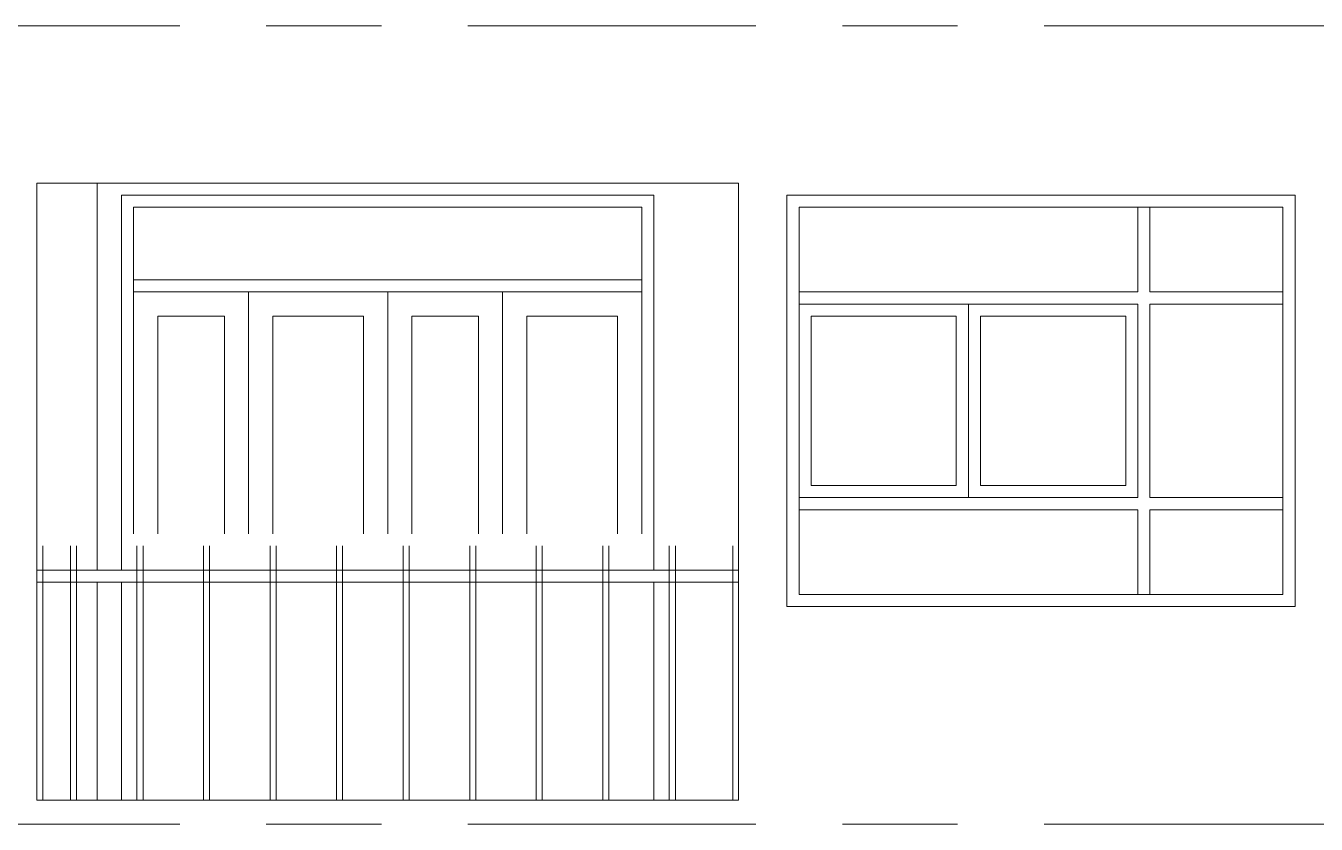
# Model space of a CAD drawing. Header units: millimetres. Extents: x -99196 to 15601, y -9661 to 93550.
# Drawn here: x -16746 to -11413, y 18600 to 21900 of the extents above; entities that cross this region are included whole.
import ezdxf

# ---------------------------------------------------------------- set-up
doc = ezdxf.new("R2010")
doc.units = ezdxf.units.MM
doc.linetypes.add('Centre', pattern=[31.75, 6.35, -4.7625, 15.875, -4.7625])
for name, color, linetype, lineweight in [('CUA', 31, 'Continuous', 9), ('NET THAY 1', 41, 'Continuous', 5), ('NET THAY 2', 55, 'Continuous', 5), ('NET-THAY', 2, 'Continuous', 9), ('TRUC', 225, 'Continuous', 5)]:
    doc.layers.add(name, color=color, linetype=linetype, lineweight=lineweight)

# ---------------------------------------------------------------- blocks, each defined once
blk = doc.blocks.new('CUA LO GIA - DB6-1834141-MẶT ĐỨNG 14-1')
at = {"layer": 'CUA'}
for p, q in [((-16350.5, 19800), (-16350.5, 21200)), ((-14150.5, 21200), (-16350.5, 21200)), ((-14150.5, 21200), (-14150.5, 19800)), ((-16300.5, 21150), (-16300.5, 19800)), ((-16300.5, 21150), (-14200.5, 21150)), ((-14200.5, 19800), (-14200.5, 21150)), ((-14200.5, 20850), (-16300.5, 20850)), ((-16300.5, 20850), (-16300.5, 20800)), ((-16300.5, 20800), (-14200.5, 20800)), ((-15825.5, 20800), (-16300.5, 20800)), ((-16300.5, 20800), (-16300.5, 19800)), ((-15825.5, 19800), (-15825.5, 20800)), ((-15250.5, 19800), (-15250.5, 20800)), ((-15250.5, 20800), (-15250.5, 19800)), ((-14775.5, 20800), (-14775.5, 19800)), ((-14200.5, 20800), (-14775.5, 20800)), ((-14200.5, 20800), (-14200.5, 20850)), ((-14200.5, 19800), (-14200.5, 20800)), ((-16200.5, 19800), (-16200.5, 20700)), ((-16200.5, 20700), (-15925.5, 20700)), ((-15925.5, 20700), (-15925.5, 19800)), ((-15725.5, 20700), (-15350.5, 20700)), ((-15725.5, 19800), (-15725.5, 20700)), ((-15350.5, 20700), (-15350.5, 19800)), ((-15150.5, 19800), (-15150.5, 20700)), ((-15150.5, 20700), (-14875.5, 20700)), ((-14875.5, 20700), (-14875.5, 19800)), ((-14675.5, 20700), (-14300.5, 20700)), ((-14675.5, 19800), (-14675.5, 20700)), ((-14300.5, 20700), (-14300.5, 19800))]:
    blk.add_line(p, q, dxfattribs=at)
blk = doc.blocks.new('X-PHONG NGU 2 - X-PHONG NGU 2_Recovery_-V116-MẶT ĐỨNG 14-1')
at = {"layer": 'CUA'}
for p, q in [((-13550.5, 21150), (-13550.5, 19550)), ((-13550.5, 21150), (-11550.5, 21150)), ((-12100.5, 21150), (-12150.5, 21150)), ((-12150.5, 20800), (-12150.5, 21150)), ((-12100.5, 21150), (-12100.5, 20800)), ((-11550.5, 19550), (-11550.5, 21150)), ((-12150.5, 20800), (-13550.5, 20800)), ((-13550.5, 20800), (-13550.5, 20750)), ((-11550.5, 20800), (-12100.5, 20800)), ((-11550.5, 20800), (-11550.5, 20750)), ((-12850.5, 20750), (-13550.5, 20750)), ((-13550.5, 19950), (-13550.5, 20750)), ((-13550.5, 20750), (-12150.5, 20750)), ((-12850.5, 20750), (-12850.5, 19950)), ((-12150.5, 19950), (-12150.5, 20750)), ((-12100.5, 20750), (-12100.5, 19950)), ((-12100.5, 20750), (-11550.5, 20750)), ((-13500.5, 20700), (-13500.5, 20000)), ((-13500.5, 20700), (-12900.5, 20700)), ((-12900.5, 20000), (-12900.5, 20700)), ((-12800.5, 20700), (-12200.5, 20700)), ((-12800.5, 20700), (-12800.5, 20000)), ((-12200.5, 20000), (-12200.5, 20700)), ((-13500.5, 20000), (-12900.5, 20000)), ((-12800.5, 20000), (-12200.5, 20000)), ((-12850.5, 19950), (-13550.5, 19950)), ((-13550.5, 19950), (-12150.5, 19950)), ((-13550.5, 19900), (-13550.5, 19950)), ((-12100.5, 19950), (-11550.5, 19950)), ((-11550.5, 19950), (-11550.5, 19900)), ((-12150.5, 19900), (-13550.5, 19900)), ((-12150.5, 19550), (-12150.5, 19900)), ((-12100.5, 19900), (-12100.5, 19550)), ((-11550.5, 19900), (-12100.5, 19900)), ((-13550.5, 19550), (-11550.5, 19550)), ((-12100.5, 19550), (-12150.5, 19550))]:
    blk.add_line(p, q, dxfattribs=at)
blk = doc.blocks.new('Railing - 25mm-V113-MẶT ĐỨNG 14-1')
at = {"layer": 'NET THAY 2'}
for p, q in [((-1864.4, 18700), (-1864.4, 19750)), ((-1839.4, 18700), (-1839.4, 19750))]:
    blk.add_line(p, q, dxfattribs=at)
blk = doc.blocks.new('Railing - 25mm-V114-MẶT ĐỨNG 14-1')
at = {"layer": 'NET THAY 2'}
blk.add_line((-1725.5, 18700), (-1725.5, 19750), dxfattribs=at)
blk = doc.blocks.new('Railing - 25mm-V115-MẶT ĐỨNG 14-1')
at = {"layer": 'NET THAY 2'}
blk.add_line((-4576.9, 18700), (-4576.9, 19750), dxfattribs=at)
blk = doc.blocks.new('Railing - Railing-1768902-MẶT ĐỨNG 14-1')
at = {"extrusion": (0, 0, -1), "zscale": -1}
for name, p in [('Railing - 25mm-V114-MẶT ĐỨNG 14-1', (18401, 0)), ('Railing - 25mm-V113-MẶT ĐỨNG 14-1', (18401, 0)), ('Railing - 25mm-V113-MẶT ĐỨNG 14-1', (18126, 0)), ('Railing - 25mm-V113-MẶT ĐỨNG 14-1', (17851, 0)), ('Railing - 25mm-V113-MẶT ĐỨNG 14-1', (17576, 0)), ('Railing - 25mm-V113-MẶT ĐỨNG 14-1', (17301, 0)), ('Railing - 25mm-V113-MẶT ĐỨNG 14-1', (17026, 0)), ('Railing - 25mm-V113-MẶT ĐỨNG 14-1', (16751, 0)), ('Railing - 25mm-V113-MẶT ĐỨNG 14-1', (16476, 0)), ('Railing - 25mm-V113-MẶT ĐỨNG 14-1', (16201, 0)), ('Railing - 25mm-V113-MẶT ĐỨNG 14-1', (15926, 0)), ('Railing - 25mm-V115-MẶT ĐỨNG 14-1', (18401, 0))]:
    blk.add_blockref(name, p, dxfattribs=at)
blk = doc.blocks.new('Top Rail Type - Top Rail_Internal_-1768903-MẶT ĐỨNG 14-1')
at = {"layer": 'NET THAY 1'}
for p, q in [((-13800.5, 19650), (-16700.5, 19650)), ((-16700.5, 19600), (-13800.5, 19600))]:
    blk.add_line(p, q, dxfattribs=at)

msp = doc.modelspace()

# ---------------------------------------------------------------- linework, layer by layer
at = {"layer": 'NET-THAY'}
for p, q in [((-13800.5, 21250), (-16700.5, 21250)), ((-16700.5, 21250), (-16700.5, 18700)), ((-16450.5, 19650), (-16450.5, 21250)), ((-13800.5, 21250), (-13800.5, 18700)), ((-16350.5, 19650), (-16350.5, 21200)), ((-16350.5, 21200), (-14150.5, 21200)), ((-14150.5, 21200), (-14150.5, 19650)), ((-13600.5, 19500), (-13600.5, 21200)), ((-13600.5, 21200), (-11500.5, 21200)), ((-11500.5, 21200), (-11500.5, 19500)), ((-16450.5, 18700), (-16450.5, 19600)), ((-16350.5, 18700), (-16350.5, 19600)), ((-14150.5, 19600), (-14150.5, 18700)), ((-11500.5, 19500), (-13600.5, 19500)), ((-13800.5, 18700), (-16700.5, 18700))]:
    msp.add_line(p, q, dxfattribs=at)
at = {"layer": 'TRUC', "linetype": 'Centre', "ltscale": 75}
for p, q in [((-99096.4, 21900), (15600.6, 21900)), ((-99096.4, 18600), (15600.6, 18600))]:
    msp.add_line(p, q, dxfattribs=at)

# ---------------------------------------------------------------- block references
at = {"layer": 'CUA'}
for name in ['CUA LO GIA - DB6-1834141-MẶT ĐỨNG 14-1', 'X-PHONG NGU 2 - X-PHONG NGU 2_Recovery_-V116-MẶT ĐỨNG 14-1']:
    msp.add_blockref(name, (0, 0), dxfattribs=at)
at = {"layer": 'NET THAY 1'}
for name in ['Railing - Railing-1768902-MẶT ĐỨNG 14-1', 'Top Rail Type - Top Rail_Internal_-1768903-MẶT ĐỨNG 14-1']:
    msp.add_blockref(name, (0, 0), dxfattribs=at)

doc.saveas('drawing.dxf')
